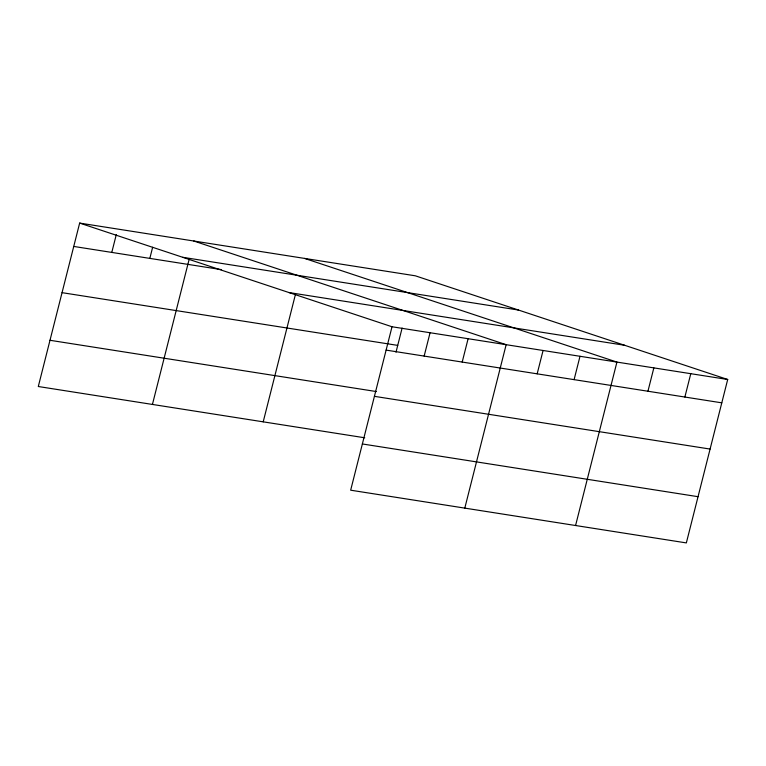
<?xml version="1.0" encoding="UTF-8"?>
<svg xmlns="http://www.w3.org/2000/svg" width="766" height="766" viewBox="0 0 766 766"><rect width="100%" height="100%" fill="white"/><g stroke="black" fill="none" stroke-linecap="round" stroke-linejoin="round"><path stroke-width="1.15" d="M727.7 379.486L392.02 326.756L350.665 490.192L686.346 542.912L727.7 379.486L415.335 275.808L79.654 223.088L38.3 386.514L364.75 437.788M111.788 252.416L116.288 234.616M149.83 258.391L152.645 247.265M152.434 404.438L189.279 258.803M263.207 421.846L295.427 294.479M396.003 352.197L402.112 328.059M424.153 356.085L430.071 332.731M462.204 362.059L468.112 338.706M464.799 508.117L506.154 344.69L193.788 241.012M537.167 373.837L543.075 350.483M574.098 379.639L580.006 356.286M575.572 525.514L616.927 362.088L304.562 258.41M647.94 391.235L653.848 367.891M684.871 397.037L690.779 373.684M182.739 257.299L518.41 310.029M73.747 246.441L221.336 269.622M288.945 292.545L624.616 345.275M62.046 292.66L397.726 345.389M386.112 350.11L721.792 402.839M50.001 340.286L376.441 391.57M374.421 396.338L710.092 449.067M362.366 443.964L698.046 496.694M79.654 223.088L392.02 326.756"/></g></svg>
